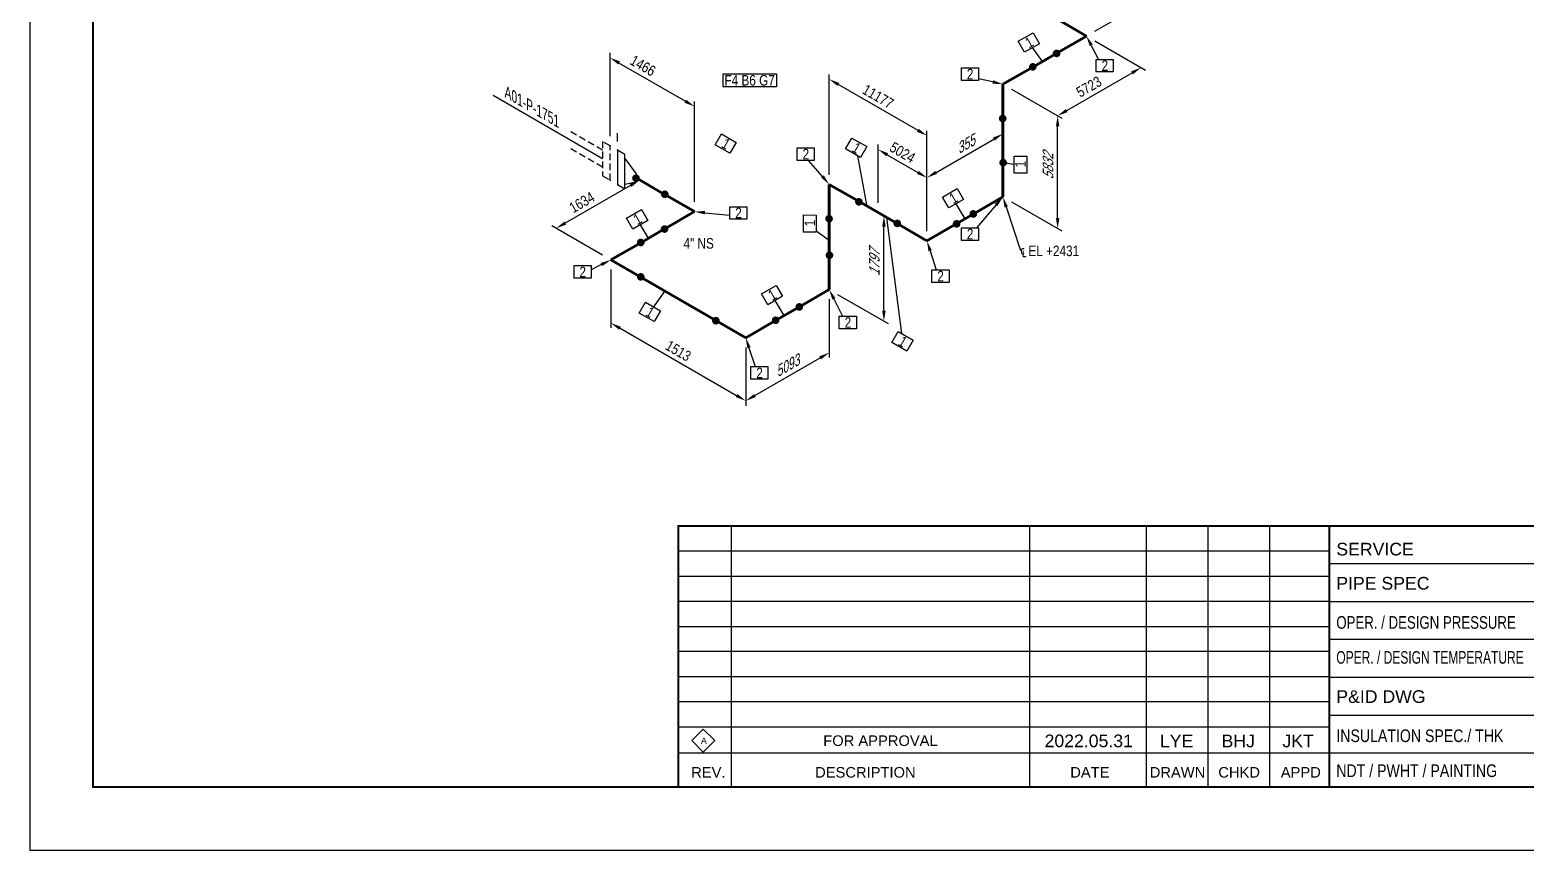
# Model space of a CAD drawing. Header units: millimetres. Extents: x 0 to 594, y 0 to 420.
# Drawn here: x 0 to 355.3, y 0 to 194.9 of the extents above; entities that cross this region are included whole.
import ezdxf
from ezdxf import colors
from ezdxf.entities.mleader import LeaderData, LeaderLine
from ezdxf.enums import TextEntityAlignment as Align
from ezdxf.math import Vec2, Vec3

# ---------------------------------------------------------------- set-up
doc = ezdxf.new("R2010")
doc.units = ezdxf.units.MM
doc.header["$LTSCALE"] = 0.25
doc.linetypes.add('DASHED2', pattern=[9.525, 6.35, -3.175])
for name, color, linetype in [('TITLE', 7, 'Continuous'), ('기기', 6, 'Continuous'), ('밸브', 4, 'Continuous'), ('연속', 7, 'DASHED2'), ('용접', 1, 'Continuous'), ('주석', 7, 'Continuous'), ('치수', 1, 'Continuous')]:
    doc.layers.add(name, color=color, linetype=linetype)
doc.layers.add('파이프', color=3, linetype='Continuous', lineweight=70)
doc.styles.add('AdskIsoAnnotation', font='arial.ttf', dxfattribs={"width": 0.8, "height": 1})
doc.styles.add('AdskIsoMetric', font='arial.ttf', dxfattribs={"width": 0.8, "height": 2.5})
doc.styles.add('AdskIsoMetric-30', font='arial.ttf', dxfattribs={"width": 0.8, "height": 2.5})
doc.styles.add('AdskIsoMetric30', font='arial.ttf', dxfattribs={"width": 0.8, "oblique": 30, "height": 2.5})
doc.styles.add('FF1', font='arial.ttf')
doc.styles.add('RomanS', font='arial.ttf')
doc.styles.get("Standard").update_dxf_attribs({"font": 'arial.ttf'})
doc.dimstyles.new('AdskIsoMetric', dxfattribs={"dimtxt": 2.5, "dimasz": 2.5, "dimexe": 1, "dimexo": 2, "dimgap": 0.8, "dimtad": 1, "dimdec": 0, "dimrnd": 1, "dimzin": 0, "dimdsep": 46, "dimtxsty": 'AdskIsoMetric', "dimcen": 0, "dimclrt": 7, "dimadec": 0, "dimazin": 0, "dimtfac": 1, "dimtdec": 0, "dimtmove": 1, "dimatfit": 3, "dimfxl": 0, "dimfrac": 2, "dimtolj": 1, "dimtzin": 0, "dimarcsym": 0})

# ---------------------------------------------------------------- blocks, each defined once
blk = doc.blocks.new('플랜지WN-2-IsoRight')
at = {"color": 0, "linetype": 'ByBlock', "lineweight": -2, "extrusion": (-0.707107, -0.408248, 0.57735)}
for p, q in [((0.11, 0.14), (0.022, 0.191)), ((0.022, 0.191), (0.022, -0.217)), ((-0.11, 0.115), (0.022, 0.14)), ((-0.11, 0.013), (-0.11, 0.115)), ((0.022, -0.166), (-0.11, 0.013)), ((0.11, -0.268), (0.11, 0.14)), ((0.022, -0.217), (0.11, -0.268))]:
    blk.add_line(p, q, dxfattribs=at)
blk = doc.blocks.new('개스킷-2-IsoRight')
at = {"color": 0, "linetype": 'ByBlock', "lineweight": -2, "extrusion": (-1, 0, 0)}
for p in [(-0.053, 0.235), (0.044, 0.179), (-0.044, -0.179), (0.044, -0.23)]:
    blk.add_point(p, dxfattribs=at)
blk = doc.blocks.new('*D83')
at = {"layer": 'Defpoints', "color": 0}
for p in [(231.88, 219.4), (218.89, 211.9), (250.91, 193.41)]:
    blk.add_point(p, dxfattribs=at)
at = {"layer": '치수', "color": 0, "lineweight": -2}
for p, q in [((261.74, 202.16), (234.04, 218.15)), ((252.91, 194.56), (264.9, 201.49))]:
    blk.add_line(p, q, dxfattribs=at)
at = {"layer": '치수', "color": 0}
for points in [[(234.25, 218.51), (233.84, 217.79), (231.88, 219.4)], [(261.94, 202.52), (261.53, 201.8), (263.9, 200.91)]]:
    blk.add_solid(points, dxfattribs=at)
at = {"layer": '치수', "color": 7, "insert": (251.92, 210.45), "char_height": 2.5, "attachment_point": 5, "rotation": 330.0001, "style": 'AdskIsoMetric30'}
blk.add_mtext('\\A1;5970', dxfattribs=at)
blk = doc.blocks.new('*D84')
at = {"layer": 'Defpoints', "color": 0}
for p in [(250.91, 193.41), (263.9, 185.91), (231.07, 181.96)]:
    blk.add_point(p, dxfattribs=at)
at = {"layer": '치수', "color": 0, "lineweight": -2}
for p, q in [((252.91, 192.25), (264.9, 185.33)), ((246.23, 175.71), (261.74, 184.66)), ((233.07, 180.8), (245.06, 173.88))]:
    blk.add_line(p, q, dxfattribs=at)
at = {"layer": '치수', "color": 0}
for points in [[(261.53, 185.02), (261.94, 184.3), (263.9, 185.91)], [(246.02, 176.07), (246.44, 175.34), (244.06, 174.46)]]:
    blk.add_solid(points, dxfattribs=at)
at = {"layer": '치수', "color": 7, "insert": (251.5, 181.36), "char_height": 2.5, "attachment_point": 5, "rotation": 30.0001, "style": 'AdskIsoMetric-30'}
blk.add_mtext('\\A1;5723', dxfattribs=at)
blk = doc.blocks.new('*D85')
at = {"layer": 'Defpoints', "color": 0}
for p in [(231.07, 181.96), (244.06, 174.46), (231.07, 155.18)]:
    blk.add_point(p, dxfattribs=at)
at = {"layer": '치수', "color": 0, "lineweight": -2}
for p, q in [((233.07, 180.8), (245.06, 173.88)), ((244.06, 150.18), (244.06, 171.96)), ((233.07, 154.03), (245.06, 147.1))]:
    blk.add_line(p, q, dxfattribs=at)
at = {"layer": '치수', "color": 0}
for points in [[(243.65, 171.96), (244.48, 171.96), (244.06, 174.46)], [(243.65, 150.18), (244.48, 150.18), (244.06, 147.68)]]:
    blk.add_solid(points, dxfattribs=at)
at = {"layer": '치수', "color": 7, "insert": (241.8, 162.38), "char_height": 2.5, "attachment_point": 5, "rotation": 90, "style": 'AdskIsoMetric30'}
blk.add_mtext('\\A1;5832', dxfattribs=at)
blk = doc.blocks.new('*D86')
at = {"layer": 'Defpoints', "color": 0}
for p in [(231.07, 170.18), (231.07, 155.18), (213.03, 144.76)]:
    blk.add_point(p, dxfattribs=at)
at = {"layer": '치수', "color": 0, "lineweight": -2}
for p, q in [((215.19, 161.01), (228.91, 168.93)), ((213.03, 147.07), (213.03, 160.92))]:
    blk.add_line(p, q, dxfattribs=at)
at = {"layer": '치수', "color": 0}
for points in [[(228.7, 169.29), (229.12, 168.57), (231.07, 170.18)], [(214.98, 161.37), (215.4, 160.65), (213.03, 159.76)]]:
    blk.add_solid(points, dxfattribs=at)
at = {"layer": '치수', "color": 7, "insert": (222.05, 167.59), "char_height": 2.5, "attachment_point": 5, "rotation": 30, "style": 'AdskIsoMetric30'}
blk.add_mtext('\\A1;355', dxfattribs=at)
blk = doc.blocks.new('*D87')
at = {"layer": 'Defpoints', "color": 0}
for p in [(213.03, 159.76), (201.43, 151.46), (213.03, 144.76)]:
    blk.add_point(p, dxfattribs=at)
at = {"layer": '치수', "color": 0, "lineweight": -2}
for p, q in [((201.43, 153.77), (201.43, 167.61)), ((203.59, 165.21), (210.86, 161.01)), ((213.03, 147.07), (213.03, 160.92))]:
    blk.add_line(p, q, dxfattribs=at)
at = {"layer": '치수', "color": 0}
for points in [[(203.8, 165.57), (203.39, 164.85), (201.43, 166.46)], [(211.07, 161.37), (210.65, 160.65), (213.03, 159.76)]]:
    blk.add_solid(points, dxfattribs=at)
at = {"layer": '치수', "color": 7, "insert": (207.23, 165.73), "char_height": 2.5, "attachment_point": 5, "rotation": 330, "style": 'AdskIsoMetric-30'}
blk.add_mtext('\\A1;5024', dxfattribs=at)
blk = doc.blocks.new('*D88')
at = {"layer": 'Defpoints', "color": 0}
for p in [(213.03, 169.76), (189.83, 158.15), (213.03, 144.76)]:
    blk.add_point(p, dxfattribs=at)
at = {"layer": '치수', "color": 0, "lineweight": -2}
for p, q in [((189.83, 160.46), (189.83, 184.31)), ((192, 181.9), (210.86, 171.01)), ((213.03, 147.07), (213.03, 170.92))]:
    blk.add_line(p, q, dxfattribs=at)
at = {"layer": '치수', "color": 0}
for points in [[(192.21, 182.26), (191.79, 181.54), (189.83, 183.15)], [(211.07, 171.37), (210.65, 170.65), (213.03, 169.76)]]:
    blk.add_solid(points, dxfattribs=at)
at = {"layer": '치수', "color": 7, "insert": (201.43, 179.05), "char_height": 2.5, "attachment_point": 5, "rotation": 330, "style": 'AdskIsoMetric-30'}
blk.add_mtext('\\A1;11177', dxfattribs=at)
blk = doc.blocks.new('*D89')
at = {"layer": 'Defpoints', "color": 0}
for p in [(189.83, 158.15), (202.82, 150.64), (189.82, 133.19)]:
    blk.add_point(p, dxfattribs=at)
at = {"layer": '치수', "color": 0, "lineweight": -2}
for p, q in [((202.81, 128.18), (202.82, 148.14)), ((191.82, 132.03), (203.81, 125.1))]:
    blk.add_line(p, q, dxfattribs=at)
at = {"layer": '치수', "color": 0}
for points in [[(202.4, 148.14), (203.23, 148.14), (202.82, 150.64)], [(202.39, 128.18), (203.22, 128.18), (202.81, 125.68)]]:
    blk.add_solid(points, dxfattribs=at)
at = {"layer": '치수', "color": 7, "insert": (200.55, 139.47), "char_height": 2.5, "attachment_point": 5, "rotation": 89.9692, "style": 'AdskIsoMetric30'}
blk.add_mtext('\\A1;1797', dxfattribs=at)
blk = doc.blocks.new('*D90')
at = {"layer": 'Defpoints', "color": 0}
for p in [(189.82, 133.19), (169.99, 121.74), (189.82, 118.19)]:
    blk.add_point(p, dxfattribs=at)
at = {"layer": '치수', "color": 0, "lineweight": -2}
for p, q in [((189.82, 130.88), (189.82, 117.03)), ((169.99, 119.43), (169.99, 105.59)), ((172.16, 107.99), (187.65, 116.94))]:
    blk.add_line(p, q, dxfattribs=at)
at = {"layer": '치수', "color": 0}
for points in [[(187.45, 117.3), (187.86, 116.58), (189.82, 118.19)], [(171.95, 108.35), (172.37, 107.63), (169.99, 106.74)]]:
    blk.add_solid(points, dxfattribs=at)
at = {"layer": '치수', "color": 7, "insert": (179.69, 114.96), "char_height": 2.5, "attachment_point": 5, "rotation": 30, "style": 'AdskIsoMetric30'}
blk.add_mtext('\\A1;5093', dxfattribs=at)
blk = doc.blocks.new('*D91')
at = {"layer": 'Defpoints', "color": 0}
for p in [(137.97, 140.23), (169.99, 121.74), (169.99, 106.74)]:
    blk.add_point(p, dxfattribs=at)
at = {"layer": '치수', "color": 0, "lineweight": -2}
for p, q in [((137.97, 137.92), (137.97, 124.07)), ((140.14, 123.98), (167.83, 107.99)), ((169.99, 119.43), (169.99, 105.59))]:
    blk.add_line(p, q, dxfattribs=at)
at = {"layer": '치수', "color": 0}
for points in [[(140.34, 124.34), (139.93, 123.62), (137.97, 125.23)], [(168.04, 108.35), (167.62, 107.63), (169.99, 106.74)]]:
    blk.add_solid(points, dxfattribs=at)
at = {"layer": '치수', "color": 7, "insert": (153.98, 118.6), "char_height": 2.5, "attachment_point": 5, "rotation": 330, "style": 'AdskIsoMetric-30'}
blk.add_mtext('\\A1;1513', dxfattribs=at)
blk = doc.blocks.new('*D92')
at = {"layer": 'Defpoints', "color": 0}
for p in [(157.81, 151.68), (124.98, 147.73), (137.97, 140.23)]:
    blk.add_point(p, dxfattribs=at)
at = {"layer": '치수', "color": 0, "lineweight": -2}
for p, q in [((142.65, 157.93), (127.15, 148.98)), ((135.97, 141.38), (123.98, 148.31))]:
    blk.add_line(p, q, dxfattribs=at)
at = {"layer": '치수', "color": 0}
for points in [[(142.45, 158.29), (142.86, 157.57), (144.82, 159.18)], [(126.94, 149.34), (127.35, 148.62), (124.98, 147.73)]]:
    blk.add_solid(points, dxfattribs=at)
at = {"layer": '치수', "color": 7, "insert": (131.09, 153.88), "char_height": 2.5, "attachment_point": 5, "rotation": 30, "style": 'AdskIsoMetric-30'}
blk.add_mtext('\\A1;1634', dxfattribs=at)
blk = doc.blocks.new('개스킷 해치 표식-2-IsoRight')
at = {"linetype": 'ByBlock', "lineweight": -2, "extrusion": (-0.707107, -0.408248, 0.57735)}
blk.add_line((0, 0), (0, -0.102), dxfattribs=at)
blk = doc.blocks.new('*D93')
at = {"layer": 'Defpoints', "color": 0}
for p in [(157.81, 176.68), (137.77, 167.34), (157.81, 151.68)]:
    blk.add_point(p, dxfattribs=at)
at = {"layer": '치수', "color": 0, "lineweight": -2}
for p, q in [((137.77, 169.65), (137.77, 189.41)), ((139.93, 187), (155.65, 177.93)), ((157.81, 153.99), (157.81, 177.84))]:
    blk.add_line(p, q, dxfattribs=at)
at = {"layer": '치수', "color": 0}
for points in [[(140.14, 187.37), (139.72, 186.64), (137.77, 188.25)], [(155.85, 178.29), (155.44, 177.57), (157.81, 176.68)]]:
    blk.add_solid(points, dxfattribs=at)
at = {"layer": '치수', "color": 7, "insert": (145.58, 186.36), "char_height": 2.5, "attachment_point": 5, "rotation": 330, "style": 'AdskIsoMetric-30'}
blk.add_mtext('\\A1;1466', dxfattribs=at)
blk = doc.blocks.new('엘보우-1-Iso2DSkew90')
at = {"color": 0, "linetype": 'ByBlock', "lineweight": -2, "extrusion": (0, 0.816497, 0.57735)}
for p, q in [((-7.07, 4.08), (0, 0)), ((0, 0), (7.07, 4.08)), ((0, 0), (0, 0))]:
    blk.add_line(p, q, dxfattribs=at)
blk = doc.blocks.new('엘보우-2-Iso2DSkew90')
at = {"color": 0, "linetype": 'ByBlock', "lineweight": -2, "extrusion": (0, 0.816497, 0.57735)}
for p, q in [((7.07, 4.08), (0, 0)), ((0, 0), (7.07, -4.08)), ((0, 0), (0, 0))]:
    blk.add_line(p, q, dxfattribs=at)
blk = doc.blocks.new('엘보우-3-Iso2DSkew90')
at = {"color": 0, "linetype": 'ByBlock', "lineweight": -2, "extrusion": (-8.42574e-12, -0.816497, -0.57735)}
for p, q in [((-7.07, 4.08), (0, 0)), ((0, 0), (-7.07, -4.08)), ((0, 0), (0, 0))]:
    blk.add_line(p, q, dxfattribs=at)
blk = doc.blocks.new('엘보우-4-Iso2DSkew90')
at = {"color": 0, "linetype": 'ByBlock', "lineweight": -2, "extrusion": (0.707107, -0.408248, 0.57735)}
for p, q in [((0, 0), (0, 8.16)), ((0, 0), (0, 0)), ((-7.07, -4.08), (0, 0))]:
    blk.add_line(p, q, dxfattribs=at)
blk = doc.blocks.new('엘보우-1-Iso2DSkew0')
at = {"color": 0, "linetype": 'ByBlock', "lineweight": -2, "extrusion": (0.707107, 0.408248, -0.57735)}
for p, q in [((0, 0), (7.07, -4.08)), ((0, 0), (0, 0)), ((0, -8.16), (0, 0))]:
    blk.add_line(p, q, dxfattribs=at)
blk = doc.blocks.new('엘보우-5-Iso2DSkew90')
at = {"color": 0, "linetype": 'ByBlock', "lineweight": -2, "extrusion": (0, 0.816497, 0.57735)}
for p, q in [((-7.07, 4.08), (0, 0)), ((0, 0), (7.07, 4.08)), ((0, 0), (0, 0))]:
    blk.add_line(p, q, dxfattribs=at)
blk = doc.blocks.new('엘보우-6-Iso2DSkew90')
at = {"color": 0, "linetype": 'ByBlock', "lineweight": -2, "extrusion": (0.707107, -0.408248, 0.57735)}
for p, q in [((0, 0), (0, 8.16)), ((0, 0), (0, 0)), ((-7.07, -4.08), (0, 0))]:
    blk.add_line(p, q, dxfattribs=at)
blk = doc.blocks.new('엘보우-2-Iso2DSkew0')
at = {"color": 0, "linetype": 'ByBlock', "lineweight": -2, "extrusion": (-0.707107, 0.408248, -0.57735)}
for p, q in [((0, 0), (7.07, 4.08)), ((0, 0), (0, 0)), ((0, -8.16), (0, 0))]:
    blk.add_line(p, q, dxfattribs=at)
blk = doc.blocks.new('엘보우-7-Iso2DSkew90')
at = {"color": 0, "linetype": 'ByBlock', "lineweight": -2, "extrusion": (0, 0.816497, 0.57735)}
for p, q in [((0, 0), (-7.07, 4.08)), ((0, 0), (0, 0)), ((-7.07, -4.08), (0, 0))]:
    blk.add_line(p, q, dxfattribs=at)
blk = doc.blocks.new('Buttweld')
at = {"lineweight": -2}
blk.add_hatch(color=0, dxfattribs=at).paths.add_polyline_path([(0.044, -0.003), (0.043, 0.005), (0.041, 0.013), (0.038, 0.02), (0.033, 0.026), (0.028, 0.032), (0.021, 0.037), (0.014, 0.04), (0.007, 0.042), (-0.001, 0.043), (-0.009, 0.042), (-0.017, 0.04), (-0.024, 0.037), (-0.03, 0.032), (-0.036, 0.026), (-0.04, 0.02), (-0.044, 0.013), (-0.046, 0.005), (-0.047, -0.003), (-0.046, -0.01), (-0.044, -0.018), (-0.04, -0.025), (-0.036, -0.032), (-0.03, -0.037), (-0.024, -0.042), (-0.017, -0.045), (-0.009, -0.047), (-0.001, -0.048), (0.007, -0.047), (0.014, -0.045), (0.021, -0.042), (0.028, -0.037), (0.033, -0.032), (0.038, -0.025), (0.041, -0.018), (0.043, -0.01)], is_closed=False, flags=0)
blk = doc.blocks.new('AnnoRect')
at = {"color": 0, "linetype": 'ByBlock', "lineweight": -2}
blk.add_wipeout([(-0.81, -0.6), (-0.81, 0.6), (0.81, 0.6), (0.81, -0.6)], dxfattribs=at)
blk.add_lwpolyline([(-0.81, -0.6), (-0.81, 0.6), (0.81, 0.6), (0.81, -0.6)], close=True, dxfattribs=at)
at = {"color": 0, "linetype": 'ByBlock', "lineweight": -2, "style": 'AdskIsoAnnotation', "width": 0.8}
blk.add_attdef('XX', text='', height=1, dxfattribs=at).set_placement((0, 0), align=Align.MIDDLE_CENTER)

msp = doc.modelspace()

# ---------------------------------------------------------------- linework, layer by layer
at = {"linetype": 'ByBlock', "lineweight": -2}
for p, q in [((166.559, 77), (166.559, 15.0687)), ((237.417, 77), (237.417, 15.0687)), ((265.0816, 77), (265.0816, 15.0687)), ((279.7211, 77), (279.7211, 15.0687)), ((294.3605, 77), (294.3605, 15.0687))]:
    msp.add_line(p, q, dxfattribs=at)
for p, q in [((308.5763, 71), (154, 71)), ((415, 68), (308.5763, 68)), ((308.5763, 65), (154, 65)), ((308.5763, 59.076), (154, 59.076)), ((415, 59), (308.5763, 59)), ((308.5763, 53.076), (154, 53.076)), ((415, 50), (308.5763, 50)), ((308.5763, 47.1521), (154, 47.1521)), ((308.5763, 41.1521), (154, 41.1521)), ((415, 41), (308.5763, 41)), ((308.5763, 35.2281), (154, 35.2281)), ((415, 32), (308.5763, 32)), ((308.5763, 29.2281), (154, 29.2281)), ((308.5763, 23), (154, 23)), ((415, 23), (308.5763, 23))]:
    msp.add_line(p, q)
at = {"linetype": 'ByBlock', "lineweight": -2, "const_width": 0.5}
for points in [[(415, 77), (154, 77), (154, 15)], [(308.5763, 77), (308.5763, 15.1328)]]:
    msp.add_lwpolyline(points, dxfattribs=at)
at = {"layer": 'TITLE', "color": 7, "linetype": 'Continuous'}
msp.add_lwpolyline([(159.9027, 23.2613), (162.6403, 25.999), (159.9027, 28.7366), (157.1651, 25.999)], close=True, dxfattribs=at)
at = {"layer": '연속'}
for p, q in [((136.0004, 166.2751), (128.3111, 170.7145)), ((136.0004, 162.2751), (128.3111, 166.7145))]:
    msp.add_line(p, q, dxfattribs=at)
at = {"layer": '연속', "extrusion": (-0.707107, -0.408248, 0.57735)}
for p, q in [((137.7682, 167.337), (136.0004, 168.3576)), ((136.0004, 168.3576), (136.0004, 160.1926)), ((137.7682, 159.172), (137.7682, 167.337)), ((136.0004, 160.1926), (137.7682, 159.172))]:
    msp.add_line(p, q, dxfattribs=at)
at = {"layer": '치수'}
msp.add_line((136.0004, 164.2751), (109.9941, 179.2899), dxfattribs=at)
at = {"layer": '파이프'}
for points in [[(238.1432, 186.0377), (243.8398, 189.3266)], [(231.0721, 163.3456), (231.0721, 173.7902)], [(143.9554, 159.6823), (150.739, 155.7658)], [(196.9038, 154.0688), (201.4289, 151.4562)], [(189.8193, 141.3537), (189.8327, 149.9863)], [(201.4289, 151.4562), (205.954, 148.8437)], [(220.0961, 148.8437), (224.001, 151.0982)], [(150.739, 147.6008), (145.0424, 144.3119)], [(145.0424, 136.1469), (162.9216, 125.8244)], [(177.0638, 125.8244), (182.7482, 129.1063)]]:
    msp.add_lwpolyline(points, dxfattribs=at)

# ---------------------------------------------------------------- block references
at = {"layer": '밸브', "xscale": 20, "yscale": 20, "zscale": 20}
for name, p, rotation in [('개스킷-2-IsoRight', (138.6521, 162.7442), 180.0000000001619), ('플랜지WN-2-IsoRight', (141.7457, 160.9581), 179.9999999999251)]:
    msp.add_blockref(name, p, dxfattribs=dict(at, rotation=rotation))
at = {"layer": '용접', "xscale": 20, "yscale": 20, "zscale": 20}
for p in [(243.8398, 189.3266), (143.9554, 159.6823), (196.9038, 154.0688), (220.0961, 148.8437), (150.739, 147.6008), (182.7482, 129.1063), (162.9216, 125.8244)]:
    msp.add_blockref('Buttweld', p, dxfattribs=at)
for p, rotation in [((238.1432, 186.0377), 180), ((231.0721, 173.7902), 270.0000000244301), ((231.0721, 163.3456), 90.00000002427849), ((150.739, 155.7658), 180), ((189.8327, 149.9863), 270), ((205.954, 148.8437), 180), ((224.001, 151.0982), 180), ((145.0424, 144.3119), 180), ((189.8193, 141.3537), 90.00000002384733), ((145.0424, 136.1469), 180), ((177.0638, 125.8244), 180)]:
    msp.add_blockref('Buttweld', p, dxfattribs=dict(at, rotation=rotation))
at = {"layer": '주석'}
ref = msp.add_blockref('AnnoRect', (170.9697, 182.8921), dxfattribs=dict(at, xscale=7.845018450184504, yscale=2.585266030013643, zscale=2.5))
ref.add_attrib('XX_001', 'F4 B6 G7', (164.9397, 181.6421), dxfattribs={"layer": '0', "color": 0, "linetype": 'ByBlock', "lineweight": -2, "height": 2.5, "style": 'AdskIsoAnnotation', "width": 0.8})
ref = msp.add_blockref('AnnoRect', (165.2171, 167.8665), dxfattribs=dict(at, xscale=2.5, yscale=2.5, zscale=2.5, rotation=330.0000000000205))
ref.add_attrib('XX_001', '1', (164.0071, 167.1158), dxfattribs={"layer": '0', "color": 0, "linetype": 'ByBlock', "lineweight": -2, "height": 2.5, "rotation": 330, "style": 'AdskIsoAnnotation', "width": 0.8})
at = {"layer": '치수', "xscale": 20, "yscale": 20, "zscale": 20, "rotation": 179.9999999999488}
msp.add_blockref('개스킷 해치 표식-2-IsoRight', (139.536, 168.3164), dxfattribs=at)
at = {"layer": '파이프'}
for name, p in [('엘보우-7-Iso2DSkew90', (250.9108, 193.4091)), ('엘보우-2-Iso2DSkew0', (231.0721, 181.9552)), ('엘보우-6-Iso2DSkew90', (231.0721, 155.1807)), ('엘보우-1-Iso2DSkew0', (189.8327, 158.1513)), ('엘보우-3-Iso2DSkew90', (157.8101, 151.6833)), ('엘보우-5-Iso2DSkew90', (213.025, 144.7612)), ('엘보우-2-Iso2DSkew90', (137.9714, 140.2294)), ('엘보우-4-Iso2DSkew90', (189.8193, 133.1888)), ('엘보우-1-Iso2DSkew90', (169.9927, 121.7419))]:
    msp.add_blockref(name, p, dxfattribs=at)

# ---------------------------------------------------------------- texts
at = {"color": 7, "linetype": 'ByBlock', "lineweight": -2, "style": 'RomanS'}
for s, p in [('SERVICE', (310.25, 70.006)), ('PIPE SPEC', (310.25, 61.8976)), ('P&ID DWG ', (310.25, 34.9726))]:
    msp.add_text(s, height=3, dxfattribs=at).set_placement(p)
for s, width, p in [('OPER. / DESIGN PRESSURE', 0.75, (310.25, 52.5893)), ('OPER. / DESIGN TEMPERATURE', 0.68, (310.25, 44.281)), ('INSULATION SPEC./ THK', 0.8, (310.25, 25.6643)), ('NDT / PWHT / PAINTING', 0.8, (310.25, 17.356))]:
    msp.add_text(s, height=3, dxfattribs=dict(at, width=width)).set_placement(p)
at = {"color": 7, "style": 'AdskIsoMetric'}
msp.add_text('FOR APPROVAL', height=2.5, dxfattribs=at).set_placement((201.988, 26), align=Align.MIDDLE_CENTER)
at = {"color": 7, "linetype": 'ByBlock', "lineweight": -2, "style": 'RomanS'}
for s, p in [('REV.', (161.1158, 17.2245)), ('DESCRIPTION', (198.4012, 17.2245)), ('DATE', (251.7185, 17.2245)), ('DRAWN', (272.5302, 17.2245)), ('CHKD', (287.1697, 17.2245)), ('APPD', (301.8091, 17.2245))]:
    msp.add_text(s, height=2.5, dxfattribs=at).set_placement(p, align=Align.CENTER)
at = {"color": 7}
for tag, p in [('2022.05.31', (251.4515, 24.4518)), ('LYE', (272.32, 24.4243)), ('BHJ', (286.9594, 24.4243)), ('JKT', (301.1751, 24.4243))]:
    msp.add_attdef(tag, text='', height=3, dxfattribs=at).set_placement(p, align=Align.CENTER)
at = {"layer": 'TITLE', "color": 7, "linetype": 'Continuous', "style": 'FF1'}
msp.add_text('A', height=1.4952, dxfattribs=at).set_placement((159.3541, 25.2225))
at = {"layer": '기기', "style": 'AdskIsoMetric-30', "oblique": 330, "width": 0.8}
msp.add_text('A01-P-1751', height=2.5, rotation=330, dxfattribs=at).set_placement((112.7446, 178.9))
at = {"layer": '주석', "char_height": 2.5, "attachment_point": 7, "style": 'AdskIsoAnnotation'}
for s, insert in [('{\\Q0;4" NS}', (155.2171, 142.8665)), ('{\\Q0;℄ EL +2431}', (235.2171, 140.8665))]:
    msp.add_mtext(s, dxfattribs=dict(at, insert=insert))

# ---------------------------------------------------------------- dimensions: what is measured, and where the dimension line sits
at = {"layer": '치수'}
for base, p1, p2, angle, text, override, picture, middle in [((231.8798, 219.3966), (250.9108, 193.4091), (218.8894, 211.8966), 150.000095, '5970', {"dimtad": 0, "dimlfac": 161.462879, "dimtxsty": 'AdskIsoMetric30', "dimse1": 0, "dimse2": 1, "dimsd1": 0, "dimsd2": 0, "dimtmove": 1}, '*D83', (251.9165, 210.4453)), ((263.9012, 185.9091), (231.0721, 181.9552), (250.9108, 193.4091), 30.00006, '5723', {"dimtad": 0, "dimlfac": 249.829271, "dimtxsty": 'AdskIsoMetric-30', "dimse1": 0, "dimse2": 0, "dimsd1": 0, "dimsd2": 0, "dimtmove": 1}, '*D84', (251.4956, 181.3636)), ((157.8101, 176.6833), (137.7682, 167.337), (157.8101, 151.6833), 330, '1466', {"dimtad": 0, "dimlfac": 48.408361, "dimtxsty": 'AdskIsoMetric-30', "dimse1": 0, "dimse2": 0, "dimsd1": 0, "dimsd2": 0, "dimtmove": 1}, '*D93', (145.5794, 186.3616)), ((213.025, 169.7612), (189.8327, 158.1513), (213.025, 144.7612), 330, '11177', {"dimtad": 0, "dimlfac": 417.345563, "dimtxsty": 'AdskIsoMetric-30', "dimse1": 0, "dimse2": 0, "dimsd1": 0, "dimsd2": 0, "dimtmove": 1}, '*D88', (201.4289, 179.0485)), ((244.0625, 174.4552), (231.0721, 155.1807), (231.0721, 181.9552), 90, '5832', {"dimtad": 0, "dimlfac": 217.80093, "dimtxsty": 'AdskIsoMetric30', "dimse1": 0, "dimse2": 0, "dimsd1": 0, "dimsd2": 0, "dimtmove": 1}, '*D85', (241.7953, 162.3769)), ((213.025, 159.7612), (201.4289, 151.4562), (213.025, 144.7612), 330, '5024', {"dimtad": 0, "dimlfac": 375.21705, "dimtxsty": 'AdskIsoMetric-30', "dimse1": 0, "dimse2": 0, "dimsd1": 0, "dimsd2": 0, "dimtmove": 1}, '*D87', (207.227, 165.7256)), ((231.0721, 170.1807), (213.025, 144.7612), (231.0721, 155.1807), 30, '355', {"dimtad": 0, "dimlfac": 17.025798, "dimtxsty": 'AdskIsoMetric30', "dimse1": 0, "dimse2": 1, "dimsd1": 0, "dimsd2": 0, "dimtmove": 1}, '*D86', (222.0486, 167.5878)), ((124.981, 147.7294), (157.8101, 151.6833), (137.9714, 140.2294), 210, '1634', {"dimtad": 0, "dimlfac": 71.348002, "dimtxsty": 'AdskIsoMetric-30', "dimse1": 1, "dimse2": 0, "dimsd1": 0, "dimsd2": 0, "dimtmove": 1}, '*D92', (131.0942, 153.8758)), ((202.8191, 150.6443), (189.8193, 133.1888), (189.8327, 158.1513), 89.969199, '1797', {"dimtad": 0, "dimlfac": 71.989836, "dimtxsty": 'AdskIsoMetric30', "dimse1": 0, "dimse2": 1, "dimsd1": 0, "dimsd2": 0, "dimtmove": 1}, '*D89', (200.5468, 139.4727)), ((169.9927, 106.7419), (137.9714, 140.2294), (169.9927, 121.7419), 330, '1513', {"dimtad": 0, "dimlfac": 40.918711, "dimtxsty": 'AdskIsoMetric-30', "dimse1": 0, "dimse2": 0, "dimsd1": 0, "dimsd2": 0, "dimtmove": 1}, '*D91', (153.982, 118.6025)), ((189.8193, 118.1888), (169.9927, 121.7419), (189.8193, 133.1888), 30, '5093', {"dimtad": 0, "dimlfac": 222.475595, "dimtxsty": 'AdskIsoMetric30', "dimse1": 0, "dimse2": 0, "dimsd1": 0, "dimsd2": 0, "dimtmove": 1}, '*D90', (179.686, 114.9552))]:
    dim = msp.add_linear_dim(base=base, p1=p1, p2=p2, angle=angle, text=text, dimstyle='AdskIsoMetric', override=override, dxfattribs=at)
    dim.commit()
    dim.dimension.update_dxf_attribs({"geometry": picture, "text_midpoint": middle, "dimtype": 160})

# ---------------------------------------------------------------- leaders
at = {"layer": '주석'}
ml = msp.add_multileader_mtext('Standard', dxfattribs=at)
ml.set_content('')
ml.set_leader_properties()
ml.build(insert=Vec2(0, 0))
ml.multileader.update_dxf_attribs({"dogleg_length": 0, "arrow_head_size": 2.5})
ctx = ml.context
ctx.base_point, ctx.arrow_head_size, ctx.plane_origin = Vec3(253.7886, 187.8665), 2.5, Vec3(-7.7829, -25.1335)
notes = []
notes.append((ctx, [(0, (1, 1, 0), (253.7886, 187.8665), (-1, 0), 0, [(0, [(250.9108, 193.4091)], 0, [])])]))
ctx.mtext, ml.multileader.dxf.content_type = None, 0
ml = msp.add_multileader_mtext('Standard', dxfattribs=at)
ml.set_content('')
ml.set_leader_properties()
ml.build(insert=Vec2(0, 0))
ml.multileader.update_dxf_attribs({"dogleg_length": 0, "arrow_head_size": 0})
ctx = ml.context
ctx.base_point, ctx.arrow_head_size, ctx.plane_origin = Vec3(238.1081, 190.6489), 0, Vec3(-7.7829, -25.1335)
notes.append((ctx, [(0, (1, 1, 0), (238.1081, 190.6489), (-1, 0), 0, [(0, [(240.4905, 187.3929)], 0, [])])]))
ctx.mtext, ml.multileader.dxf.content_type = None, 0
ml = msp.add_multileader_mtext('Standard', dxfattribs=at)
ml.set_content('')
ml.set_leader_properties()
ml.build(insert=Vec2(0, 0))
ml.multileader.update_dxf_attribs({"dogleg_length": 0, "arrow_head_size": 2.5})
ctx = ml.context
ctx.base_point, ctx.arrow_head_size, ctx.plane_origin = Vec3(225.2647, 183.2815), 2.5, Vec3(-7.7829, -25.1335)
notes.append((ctx, [(0, (1, 1, 0), (225.2647, 183.2815), (-1, 0), 0, [(0, [(231.0721, 181.9552)], 0, [])])]))
ctx.mtext, ml.multileader.dxf.content_type = None, 0
ml = msp.add_multileader_mtext('Standard', dxfattribs=at)
ml.set_content('')
ml.set_leader_properties()
ml.build(insert=Vec2(0, 0))
ml.multileader.update_dxf_attribs({"dogleg_length": 0, "arrow_head_size": 2.5})
ctx = ml.context
ctx.base_point, ctx.arrow_head_size, ctx.plane_origin = Vec3(184.9314, 163.8665), 2.5, Vec3(-7.7829, -25.1335)
notes.append((ctx, [(0, (1, 1, 0), (184.9314, 163.8665), (-1, 0), 0, [(0, [(189.8327, 158.1513)], 0, [])])]))
ctx.mtext, ml.multileader.dxf.content_type = None, 0
ml = msp.add_multileader_mtext('Standard', dxfattribs=at)
ml.set_content('')
ml.set_leader_properties()
ml.build(insert=Vec2(0, 0))
ml.multileader.update_dxf_attribs({"dogleg_length": 0, "arrow_head_size": 0})
ctx = ml.context
ctx.base_point, ctx.arrow_head_size, ctx.plane_origin = Vec3(196.5838, 164.9228), 0, Vec3(-7.7829, -25.1335)
notes.append((ctx, [(0, (1, 1, 0), (196.5838, 164.9228), (-1, 0), 0, [(0, [(198.8424, 152.9495)], 0, [])])]))
ctx.mtext, ml.multileader.dxf.content_type = None, 0
ml = msp.add_multileader_mtext('Standard', dxfattribs=at)
ml.set_content('')
ml.set_leader_properties()
ml.build(insert=Vec2(0, 0))
ml.multileader.update_dxf_attribs({"dogleg_length": 0, "arrow_head_size": 0})
ctx = ml.context
ctx.base_point, ctx.arrow_head_size, ctx.plane_origin = Vec3(233.7171, 162.9427), 0, Vec3(-7.7829, -25.1335)
notes.append((ctx, [(0, (1, 1, 0), (233.7171, 162.9427), (-1, 0), 0, [(0, [(231.0721, 163.3456)], 0, [])])]))
ctx.mtext, ml.multileader.dxf.content_type = None, 0
ml = msp.add_multileader_mtext('Standard', dxfattribs=at)
ml.set_content('')
ml.set_leader_properties()
ml.build(insert=Vec2(0, 0))
ml.multileader.update_dxf_attribs({"dogleg_length": 0, "arrow_head_size": 0})
ctx = ml.context
ctx.base_point, ctx.arrow_head_size, ctx.plane_origin = Vec3(219.9896, 153.5805), 0, Vec3(-7.7829, -25.1335)
notes.append((ctx, [(0, (1, 1, 0), (219.9896, 153.5805), (-1, 0), 0, [(0, [(222.1298, 150.0178)], 0, [])])]))
ctx.mtext, ml.multileader.dxf.content_type = None, 0
ml = msp.add_multileader_mtext('Standard', dxfattribs=at)
ml.set_content('')
ml.set_leader_properties()
ml.build(insert=Vec2(0, 0))
ml.multileader.update_dxf_attribs({"dogleg_length": 0, "arrow_head_size": 2.5})
ctx = ml.context
ctx.base_point, ctx.arrow_head_size, ctx.plane_origin = Vec3(224.7727, 147.8665), 2.5, Vec3(-7.7829, -25.1335)
notes.append((ctx, [(0, (1, 1, 0), (224.7727, 147.8665), (-1, 0), 0, [(0, [(231.0721, 155.1807)], 0, [])])]))
ctx.mtext, ml.multileader.dxf.content_type = None, 0
ml = msp.add_multileader_mtext('Standard', dxfattribs=at)
ml.set_content('')
ml.set_leader_properties()
ml.build(insert=Vec2(0, 0))
ml.multileader.update_dxf_attribs({"dogleg_length": 0, "arrow_head_size": 2.5})
ctx = ml.context
ctx.base_point, ctx.arrow_head_size, ctx.plane_origin = Vec3(235.2171, 142.4211), 2.5, Vec3(-7.7829, -25.1335)
notes.append((ctx, [(0, (1, 1, 0), (235.2171, 142.4211), (-1, 0), 0, [(0, [(231.0721, 155.1807)], 0, [])])]))
ctx.mtext, ml.multileader.dxf.content_type = None, 0
ml = msp.add_multileader_mtext('Standard', dxfattribs=at)
ml.set_content('')
ml.set_leader_properties()
ml.build(insert=Vec2(0, 0))
ml.multileader.update_dxf_attribs({"dogleg_length": 0, "arrow_head_size": 2.5})
ctx = ml.context
ctx.base_point, ctx.arrow_head_size, ctx.plane_origin = Vec3(166.2171, 150.8665), 2.5, Vec3(-7.7829, -25.1335)
notes.append((ctx, [(0, (1, 1, 0), (166.2171, 150.8665), (-1, 0), 0, [(0, [(157.8101, 151.6833)], 0, [])])]))
ctx.mtext, ml.multileader.dxf.content_type = None, 0
ml = msp.add_multileader_mtext('Standard', dxfattribs=at)
ml.set_content('')
ml.set_leader_properties()
ml.build(insert=Vec2(0, 0))
ml.multileader.update_dxf_attribs({"dogleg_length": 0, "arrow_head_size": 0})
ctx = ml.context
ctx.base_point, ctx.arrow_head_size, ctx.plane_origin = Vec3(206.9782, 122.7365), 0, Vec3(-7.7829, -25.1335)
notes.append((ctx, [(0, (1, 1, 0), (206.9782, 122.7365), (-1, 0), 0, [(0, [(203.4584, 150.2845)], 0, [])])]))
ctx.mtext, ml.multileader.dxf.content_type = None, 0
ml = msp.add_multileader_mtext('Standard', dxfattribs=at)
ml.set_content('')
ml.set_leader_properties()
ml.build(insert=Vec2(0, 0))
ml.multileader.update_dxf_attribs({"dogleg_length": 0, "arrow_head_size": 0})
ctx = ml.context
ctx.base_point, ctx.arrow_head_size, ctx.plane_origin = Vec3(144.9915, 148.5816), 0, Vec3(-7.7829, -25.1335)
notes.append((ctx, [(0, (1, 1, 0), (144.9915, 148.5816), (-1, 0), 0, [(0, [(146.9136, 145.3922)], 0, [])])]))
ctx.mtext, ml.multileader.dxf.content_type = None, 0
ml = msp.add_multileader_mtext('Standard', dxfattribs=at)
ml.set_content('')
ml.set_leader_properties()
ml.build(insert=Vec2(0, 0))
ml.multileader.update_dxf_attribs({"dogleg_length": 0, "arrow_head_size": 0})
ctx = ml.context
ctx.base_point, ctx.arrow_head_size, ctx.plane_origin = Vec3(186.7162, 147.0835), 0, Vec3(-7.7829, -25.1335)
notes.append((ctx, [(0, (1, 1, 0), (186.7162, 147.0835), (-1, 0), 0, [(0, [(189.8248, 144.8656)], 0, [])])]))
ctx.mtext, ml.multileader.dxf.content_type = None, 0
ml = msp.add_multileader_mtext('Standard', dxfattribs=at)
ml.set_content('')
ml.set_leader_properties()
ml.build(insert=Vec2(0, 0))
ml.multileader.update_dxf_attribs({"dogleg_length": 0, "arrow_head_size": 2.5})
ctx = ml.context
ctx.base_point, ctx.arrow_head_size, ctx.plane_origin = Vec3(215.2171, 137.8665), 2.5, Vec3(-7.7829, -25.1335)
notes.append((ctx, [(0, (1, 1, 0), (215.2171, 137.8665), (-1, 0), 0, [(0, [(213.025, 144.7612)], 0, [])])]))
ctx.mtext, ml.multileader.dxf.content_type = None, 0
ml = msp.add_multileader_mtext('Standard', dxfattribs=at)
ml.set_content('')
ml.set_leader_properties()
ml.build(insert=Vec2(0, 0))
ml.multileader.update_dxf_attribs({"dogleg_length": 0, "arrow_head_size": 2.5})
ctx = ml.context
ctx.base_point, ctx.arrow_head_size, ctx.plane_origin = Vec3(133.2647, 137.8903), 2.5, Vec3(-7.7829, -25.1335)
notes.append((ctx, [(0, (1, 1, 0), (133.2647, 137.8903), (-1, 0), 0, [(0, [(137.9714, 140.2294)], 0, [])])]))
ctx.mtext, ml.multileader.dxf.content_type = None, 0
ml = msp.add_multileader_mtext('Standard', dxfattribs=at)
ml.set_content('')
ml.set_leader_properties()
ml.build(insert=Vec2(0, 0))
ml.multileader.update_dxf_attribs({"dogleg_length": 0, "arrow_head_size": 0})
ctx = ml.context
ctx.base_point, ctx.arrow_head_size, ctx.plane_origin = Vec3(148.0948, 129.0918), 0, Vec3(-7.7829, -25.1335)
notes.append((ctx, [(0, (1, 1, 0), (148.0948, 129.0918), (-1, 0), 0, [(0, [(150.7769, 132.8361)], 0, [])])]))
ctx.mtext, ml.multileader.dxf.content_type = None, 0
ml = msp.add_multileader_mtext('Standard', dxfattribs=at)
ml.set_content('')
ml.set_leader_properties()
ml.build(insert=Vec2(0, 0))
ml.multileader.update_dxf_attribs({"dogleg_length": 0, "arrow_head_size": 2.5})
ctx = ml.context
ctx.base_point, ctx.arrow_head_size, ctx.plane_origin = Vec3(192.9671, 126.8665), 2.5, Vec3(-7.7829, -25.1335)
notes.append((ctx, [(0, (1, 1, 0), (192.9671, 126.8665), (-1, 0), 0, [(0, [(189.8193, 133.1888)], 0, [])])]))
ctx.mtext, ml.multileader.dxf.content_type = None, 0
ml = msp.add_multileader_mtext('Standard', dxfattribs=at)
ml.set_content('')
ml.set_leader_properties()
ml.build(insert=Vec2(0, 0))
ml.multileader.update_dxf_attribs({"dogleg_length": 0, "arrow_head_size": 0})
ctx = ml.context
ctx.base_point, ctx.arrow_head_size, ctx.plane_origin = Vec3(176.9896, 130.5805), 0, Vec3(-7.7829, -25.1335)
notes.append((ctx, [(0, (1, 1, 0), (176.9896, 130.5805), (-1, 0), 0, [(0, [(179.1301, 127.0173)], 0, [])])]))
ctx.mtext, ml.multileader.dxf.content_type = None, 0
ml = msp.add_multileader_mtext('Standard', dxfattribs=at)
ml.set_content('')
ml.set_leader_properties()
ml.build(insert=Vec2(0, 0))
ml.multileader.update_dxf_attribs({"dogleg_length": 0, "arrow_head_size": 2.5})
ctx = ml.context
ctx.base_point, ctx.arrow_head_size, ctx.plane_origin = Vec3(172.2171, 114.8665), 2.5, Vec3(-7.7829, -25.1335)
notes.append((ctx, [(0, (1, 1, 0), (172.2171, 114.8665), (-1, 0), 0, [(0, [(169.9927, 121.7419)], 0, [])])]))
ctx.mtext, ml.multileader.dxf.content_type = None, 0
for ctx, leaders in notes:
    for number, flags, end, landing, length, lines in leaders:
        leader = LeaderData()
        leader.index, (leader.has_last_leader_line, leader.has_dogleg_vector, leader.attachment_direction) = number, flags
        leader.last_leader_point, leader.dogleg_vector, leader.dogleg_length = Vec3(end), Vec3(landing), length
        for number, points, colour, breaks in lines:
            line = LeaderLine()
            line.index, line.vertices, line.color, line.breaks = number, Vec3.list(points), colors.encode_raw_color(colour), breaks
            leader.lines.append(line)
        ctx.leaders.append(leader)

# ---------------------------------------------------------------- next in the draw order: block references
ref = msp.add_blockref('AnnoRect', (237.2171, 191.8665), dxfattribs=dict(at, xscale=2.500000000000001, yscale=2.500000000000001, zscale=2.500000000000001, rotation=30.00005975823473))
ref.add_attrib('XX_001', '1', (237.2622, 190.4433), dxfattribs={"layer": '0', "color": 0, "linetype": 'ByBlock', "lineweight": -2, "height": 2.5, "rotation": 30.00006, "style": 'AdskIsoAnnotation', "width": 0.8})
ref = msp.add_blockref('AnnoRect', (223.2409, 184.3665), dxfattribs=dict(at, xscale=2.5, yscale=2.5, zscale=2.5))
ref.add_attrib('XX_001', '2', (222.4967, 183.1114), dxfattribs={"layer": '0', "color": 0, "linetype": 'ByBlock', "lineweight": -2, "height": 2.5, "style": 'AdskIsoAnnotation', "width": 0.8})
ref = msp.add_blockref('AnnoRect', (255.2409, 186.3665), dxfattribs=dict(at, xscale=2.5, yscale=2.5, zscale=2.5))
ref.add_attrib('XX_001', '2', (254.4967, 185.1114), dxfattribs={"layer": '0', "color": 0, "linetype": 'ByBlock', "lineweight": -2, "height": 2.5, "style": 'AdskIsoAnnotation', "width": 0.8})
ref = msp.add_blockref('AnnoRect', (196.2171, 166.8665), dxfattribs=dict(at, xscale=2.500000000000001, yscale=2.500000000000001, zscale=2.500000000000001, rotation=329.9999999570678))
ref.add_attrib('XX_001', '1', (195.0071, 166.1158), dxfattribs={"layer": '0', "color": 0, "linetype": 'ByBlock', "lineweight": -2, "height": 2.5, "rotation": 330, "style": 'AdskIsoAnnotation', "width": 0.8})
ref = msp.add_blockref('AnnoRect', (184.2409, 165.3665), dxfattribs=dict(at, xscale=2.5, yscale=2.5, zscale=2.5))
ref.add_attrib('XX_001', '2', (183.4967, 164.1114), dxfattribs={"layer": '0', "color": 0, "linetype": 'ByBlock', "lineweight": -2, "height": 2.5, "style": 'AdskIsoAnnotation', "width": 0.8})
ref = msp.add_blockref('AnnoRect', (235.2171, 162.8665), dxfattribs=dict(at, xscale=2.5, yscale=2.5, zscale=2.5, rotation=89.99999995656619))
ref.add_attrib('XX_001', '1', (236.4722, 162.1939), dxfattribs={"layer": '0', "color": 0, "linetype": 'ByBlock', "lineweight": -2, "height": 2.5, "rotation": 90, "style": 'AdskIsoAnnotation', "width": 0.8})
ref = msp.add_blockref('AnnoRect', (219.2171, 154.8665), dxfattribs=dict(at, xscale=2.500000000000001, yscale=2.500000000000001, zscale=2.500000000000001, rotation=29.99999995654785))
ref.add_attrib('XX_001', '1', (219.2622, 153.4433), dxfattribs={"layer": '0', "color": 0, "linetype": 'ByBlock', "lineweight": -2, "height": 2.5, "rotation": 30, "style": 'AdskIsoAnnotation', "width": 0.8})
ref = msp.add_blockref('AnnoRect', (168.2409, 151.3665), dxfattribs=dict(at, xscale=2.5, yscale=2.5, zscale=2.5))
ref.add_attrib('XX_001', '2', (167.4967, 150.1114), dxfattribs={"layer": '0', "color": 0, "linetype": 'ByBlock', "lineweight": -2, "height": 2.5, "style": 'AdskIsoAnnotation', "width": 0.8})
ref = msp.add_blockref('AnnoRect', (144.2171, 149.8665), dxfattribs=dict(at, xscale=2.500000000000001, yscale=2.500000000000001, zscale=2.500000000000001, rotation=29.99999999903777))
ref.add_attrib('XX_001', '1', (144.2622, 148.4433), dxfattribs={"layer": '0', "color": 0, "linetype": 'ByBlock', "lineweight": -2, "height": 2.5, "rotation": 30, "style": 'AdskIsoAnnotation', "width": 0.8})
ref = msp.add_blockref('AnnoRect', (185.2171, 148.8665), dxfattribs=dict(at, xscale=2.5, yscale=2.5, zscale=2.5, rotation=89.96919948904277))
ref.add_attrib('XX_001', '1', (186.4719, 148.1933), dxfattribs={"layer": '0', "color": 0, "linetype": 'ByBlock', "lineweight": -2, "height": 2.5, "rotation": 89.969199, "style": 'AdskIsoAnnotation', "width": 0.8})
ref = msp.add_blockref('AnnoRect', (223.2409, 146.3665), dxfattribs=dict(at, xscale=2.5, yscale=2.5, zscale=2.5))
ref.add_attrib('XX_001', '2', (222.4967, 145.1114), dxfattribs={"layer": '0', "color": 0, "linetype": 'ByBlock', "lineweight": -2, "height": 2.5, "style": 'AdskIsoAnnotation', "width": 0.8})
ref = msp.add_blockref('AnnoRect', (131.2409, 137.3665), dxfattribs=dict(at, xscale=2.5, yscale=2.5, zscale=2.5))
ref.add_attrib('XX_001', '2', (130.4967, 136.1114), dxfattribs={"layer": '0', "color": 0, "linetype": 'ByBlock', "lineweight": -2, "height": 2.5, "style": 'AdskIsoAnnotation', "width": 0.8})
ref = msp.add_blockref('AnnoRect', (216.2409, 136.3665), dxfattribs=dict(at, xscale=2.5, yscale=2.5, zscale=2.5))
ref.add_attrib('XX_001', '2', (215.4967, 135.1114), dxfattribs={"layer": '0', "color": 0, "linetype": 'ByBlock', "lineweight": -2, "height": 2.5, "style": 'AdskIsoAnnotation', "width": 0.8})
ref = msp.add_blockref('AnnoRect', (176.2171, 131.8665), dxfattribs=dict(at, xscale=2.5, yscale=2.5, zscale=2.5, rotation=29.99999995725278))
ref.add_attrib('XX_001', '1', (176.2622, 130.4433), dxfattribs={"layer": '0', "color": 0, "linetype": 'ByBlock', "lineweight": -2, "height": 2.5, "rotation": 30, "style": 'AdskIsoAnnotation', "width": 0.8})
ref = msp.add_blockref('AnnoRect', (147.2171, 127.8665), dxfattribs=dict(at, xscale=2.500000000000001, yscale=2.500000000000001, zscale=2.500000000000001, rotation=329.9999999577552))
ref.add_attrib('XX_001', '1', (146.0071, 127.1158), dxfattribs={"layer": '0', "color": 0, "linetype": 'ByBlock', "lineweight": -2, "height": 2.5, "rotation": 330, "style": 'AdskIsoAnnotation', "width": 0.8})
ref = msp.add_blockref('AnnoRect', (194.2409, 125.3665), dxfattribs=dict(at, xscale=2.5, yscale=2.5, zscale=2.5))
ref.add_attrib('XX_001', '2', (193.4967, 124.1114), dxfattribs={"layer": '0', "color": 0, "linetype": 'ByBlock', "lineweight": -2, "height": 2.5, "style": 'AdskIsoAnnotation', "width": 0.8})
ref = msp.add_blockref('AnnoRect', (207.2171, 120.8665), dxfattribs=dict(at, xscale=2.500000000000001, yscale=2.500000000000001, zscale=2.500000000000001, rotation=329.9999999570678))
ref.add_attrib('XX_001', '1', (206.0071, 120.1158), dxfattribs={"layer": '0', "color": 0, "linetype": 'ByBlock', "lineweight": -2, "height": 2.5, "rotation": 330, "style": 'AdskIsoAnnotation', "width": 0.8})
ref = msp.add_blockref('AnnoRect', (173.2409, 113.3665), dxfattribs=dict(at, xscale=2.5, yscale=2.5, zscale=2.5))
ref.add_attrib('XX_001', '2', (172.4967, 112.1114), dxfattribs={"layer": '0', "color": 0, "linetype": 'ByBlock', "lineweight": -2, "height": 2.5, "style": 'AdskIsoAnnotation', "width": 0.8})

# ---------------------------------------------------------------- next in the draw order: linework, layer by layer
msp.add_lwpolyline([(0, 0), (594, 0), (594, 420), (0, 420)], close=True)
at = {"const_width": 0.5}
msp.add_lwpolyline([(15, 15), (579, 15), (579, 405), (15, 405)], close=True, dxfattribs=at)

doc.saveas('drawing.dxf')
